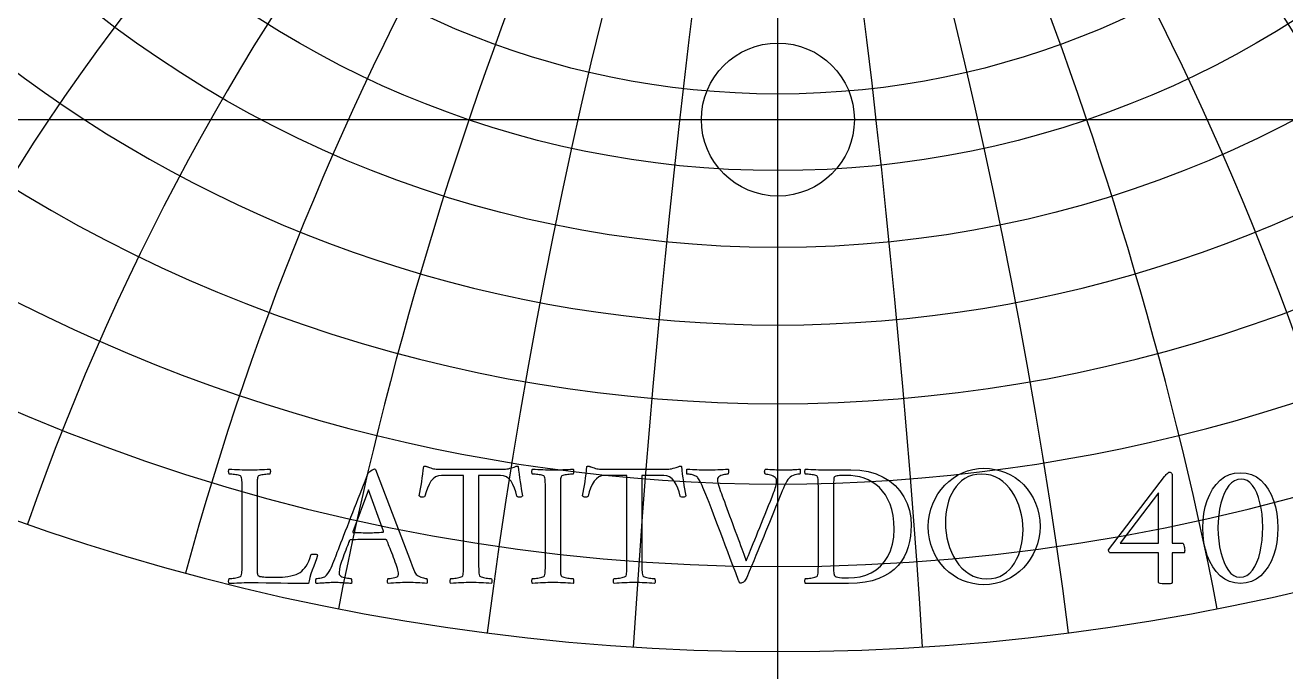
# Model space of a CAD drawing. Header units: millimetres. Extents: x -55 to 55, y -55 to 56.
# Drawn here: x -18.2 to 12.28, y -13.35 to 2.28 of the extents above; entities that cross this region are included whole.
import ezdxf

# ---------------------------------------------------------------- set-up
doc = ezdxf.new("R2010")
doc.units = ezdxf.units.MM
for name, color, linetype in [('CUT_INNER', 6, 'Continuous'), ('ENGRAVE', 7, 'Continuous'), ('ENGRAVE_FINE', 8, 'Continuous'), ('TEXT', 5, 'Continuous')]:
    doc.layers.add(name, color=color, linetype=linetype)

msp = doc.modelspace()

# ---------------------------------------------------------------- linework, layer by layer
at = {"layer": 'CUT_INNER'}
msp.add_circle((0, 0), 1.85, dxfattribs=at)
at = {"layer": 'ENGRAVE'}
for points in [[(0, -54), (0, 54)], [(-54, 0), (54, 0)]]:
    msp.add_lwpolyline(points, dxfattribs=at)
for centre, radius in [((0, 0), 54), ((0, 23.6947), 26.7872), ((0, 22.0044), 23.2388), ((0, 20.64), 20.023), ((0, 0), 35.3478), ((0, 0), 23.1383)]:
    msp.add_circle(centre, radius, dxfattribs=at)
for centre, radius, start, end in [((0, 25.8003), 30.7681, 124.80163, 55.19837), ((0, 28.4491), 35.32, 154.69046, 25.30954), ((0, 31.8303), 40.6435, 174.4344, 5.5656), ((0, 36.2337), 47.0406, 190.30301, 349.69699), ((0, 42.1259), 54.9915, 203.97548, 336.02452), ((0, -29.6603), 46.1433, 40, 140), ((0, -29.6603), 46.1433, 40, 140)]:
    msp.add_arc(centre, radius, start, end, dxfattribs=at)
at = {"layer": 'ENGRAVE_FINE'}
for centre, radius, start, end in [((-261.6917, -29.6603), 265.7287, 3.647737, 18.170939), ((-261.6917, -29.6603), 265.7287, 3.647737, 18.170939), ((261.6917, -29.6603), 265.7287, 161.829061, 176.352263), ((261.6917, -29.6603), 265.7287, 161.829061, 176.352263), ((-126.7777, -29.6603), 134.914, 7.344159, 36.585691), ((-126.7777, -29.6603), 134.914, 7.344159, 36.585691), ((126.7777, -29.6603), 134.914, 143.414309, 172.655841), ((126.7777, -29.6603), 134.914, 143.414309, 172.655841), ((-79.9226, -29.6603), 92.2866, 11.140372, 55.492982), ((-79.9226, -29.6603), 92.2866, 11.140372, 55.492982), ((79.9226, -29.6603), 92.2866, 124.507018, 168.859628), ((79.9226, -29.6603), 92.2866, 124.507018, 168.859628), ((-54.9915, -29.6603), 71.7863, 15.092561, 75.137638), ((-54.9915, -29.6603), 71.7863, 15.092561, 75.137638), ((54.9915, -29.6603), 71.7863, 104.862362, 164.907439), ((54.9915, -29.6603), 71.7863, 104.862362, 164.907439), ((-38.7188, -29.6603), 60.2358, 19.26514, 95.711992), ((-38.7188, -29.6603), 60.2358, 19.26514, 95.711992), ((38.7188, -29.6603), 60.2358, 84.288008, 160.73486), ((38.7188, -29.6603), 60.2358, 84.288008, 160.73486), ((-26.6409, -29.6603), 53.2817, 23.73474, 115.54411), ((-26.6409, -29.6603), 53.2817, 23.73474, 115.54411), ((26.6409, -29.6603), 53.2817, 64.45589, 156.26526), ((26.6409, -29.6603), 53.2817, 64.45589, 156.26526), ((-16.7948, -29.6603), 49.1047, 28.59547, 125.06887), ((-16.7948, -29.6603), 49.1047, 28.59547, 125.06887), ((16.7948, -29.6603), 49.1047, 54.93113, 151.40453), ((16.7948, -29.6603), 49.1047, 54.93113, 151.40453), ((-8.1363, -29.6603), 46.8551, 33.96611, 133.10118), ((-8.1363, -29.6603), 46.8551, 33.96611, 133.10118), ((8.1363, -29.6603), 46.8551, 46.89882, 146.03389), ((8.1363, -29.6603), 46.8551, 46.89882, 146.03389), ((0, 81.1276), 100.7212, 237.678517, 302.321483)]:
    msp.add_arc(centre, radius, start, end, dxfattribs=at)
at = {"layer": 'TEXT'}
for points in [[(-12.5911, -10.7231), (-12.5911, -10.7279), (-12.5911, -10.7337), (-12.5911, -10.7406), (-12.5911, -10.7486), (-12.5911, -10.7693), (-12.5911, -10.7928), (-12.5911, -10.8193), (-12.5911, -10.8487), (-12.5908, -10.8789), (-12.59, -10.9078), (-12.5887, -10.9353), (-12.5868, -10.9615), (-12.5842, -10.9844), (-12.5805, -11.002), (-12.5757, -11.0142), (-12.5698, -11.0211), (-12.5473, -11.0346), (-12.5224, -11.0451), (-12.4952, -11.0527), (-12.4655, -11.0573), (-12.4302, -11.0601), (-12.3862, -11.0621), (-12.3334, -11.0633), (-12.2717, -11.0637), (-12.0375, -11.0637), (-11.9765, -11.062), (-11.9125, -11.0568), (-11.8455, -11.0482), (-11.7757, -11.036), (-11.7079, -11.0202), (-11.6474, -11.0004), (-11.594, -10.9766), (-11.5479, -10.9488), (-11.5102, -10.9184), (-11.4739, -10.8828), (-11.4389, -10.8418), (-11.4052, -10.7955), (-11.3732, -10.7422), (-11.343, -10.6805), (-11.3146, -10.6102), (-11.2881, -10.5315), (-11.2812, -10.5203), (-11.269, -10.5123), (-11.2514, -10.5075), (-11.2285, -10.5059), (-11.1934, -10.5075), (-11.1646, -10.5123), (-11.1423, -10.5203), (-11.1263, -10.5315), (-11.1568, -10.618), (-11.1886, -10.7071), (-11.2217, -10.7989), (-11.2562, -10.8934), (-11.2883, -10.9857), (-11.3142, -11.0712), (-11.334, -11.1497), (-11.3477, -11.2213), (-11.5157, -11.2207), (-11.6831, -11.2191), (-11.8499, -11.2165), (-12.0163, -11.2128), (-12.1876, -11.209), (-12.3697, -11.2064), (-12.5624, -11.2048), (-12.7657, -11.2042), (-12.8362, -11.2046), (-12.903, -11.2058), (-12.9661, -11.2078), (-13.0254, -11.2106), (-13.0834, -11.2134), (-13.1425, -11.2154), (-13.2027, -11.2166), (-13.2639, -11.217), (-13.2712, -11.2069), (-13.2761, -11.1936), (-13.2786, -11.1771), (-13.2788, -11.1574), (-13.277, -11.1377), (-13.274, -11.1212), (-13.2696, -11.1079), (-13.2639, -11.0978), (-13.2484, -11.0974), (-13.2277, -11.0962), (-13.2016, -11.0942), (-13.1702, -11.0914), (-13.1365, -11.0875), (-13.1037, -11.0824), (-13.0716, -11.0758), (-13.0403, -11.068), (-13.013, -11.0592), (-12.993, -11.0499), (-12.98, -11.04), (-12.9743, -11.0297), (-12.9667, -11.0022), (-12.961, -10.9711), (-12.9572, -10.9362), (-12.9552, -10.8977), (-12.9542, -10.8564), (-12.9536, -10.8136), (-12.9532, -10.7691), (-12.953, -10.7231), (-12.953, -8.9475), (-12.9532, -8.9013), (-12.9536, -8.8565), (-12.9542, -8.8129), (-12.9552, -8.7708), (-12.9572, -8.7312), (-12.961, -8.6957), (-12.9667, -8.6642), (-12.9743, -8.6366), (-12.98, -8.6247), (-12.993, -8.6143), (-13.013, -8.6055), (-13.0403, -8.5983), (-13.0716, -8.5923), (-13.1037, -8.5871), (-13.1365, -8.5827), (-13.1702, -8.5791), (-13.2016, -8.5764), (-13.2277, -8.5744), (-13.2484, -8.5732), (-13.2639, -8.5728), (-13.2696, -8.5626), (-13.274, -8.5493), (-13.277, -8.5328), (-13.2788, -8.5131), (-13.2786, -8.4935), (-13.2761, -8.477), (-13.2712, -8.4636), (-13.2639, -8.4535), (-13.2003, -8.4558), (-13.1372, -8.4583), (-13.0747, -8.4611), (-13.0126, -8.4642), (-12.9512, -8.467), (-12.8902, -8.469), (-12.8298, -8.4702), (-12.7699, -8.4706), (-12.7086, -8.4702), (-12.648, -8.469), (-12.5883, -8.467), (-12.5294, -8.4642), (-12.4701, -8.4611), (-12.4096, -8.4583), (-12.3477, -8.4558), (-12.2845, -8.4535), (-12.2772, -8.4636), (-12.2723, -8.477), (-12.2697, -8.4935), (-12.2696, -8.5131), (-12.2713, -8.5328), (-12.2744, -8.5493), (-12.2788, -8.5626), (-12.2845, -8.5728), (-12.3, -8.5732), (-12.3207, -8.5744), (-12.3468, -8.5764), (-12.3782, -8.5791), (-12.4117, -8.5827), (-12.4442, -8.5871), (-12.4756, -8.5923), (-12.5059, -8.5983), (-12.5325, -8.6055), (-12.5528, -8.6143), (-12.5666, -8.6247), (-12.5741, -8.6366), (-12.5798, -8.6595), (-12.5842, -8.6856), (-12.5872, -8.7149), (-12.589, -8.7473), (-12.5899, -8.7822), (-12.5906, -8.8187), (-12.591, -8.8567), (-12.5911, -8.8964), (-12.5911, -8.9028), (-12.5911, -8.9091), (-12.5911, -8.9155), (-12.5911, -8.9219), (-12.5911, -8.9283), (-12.5911, -8.9347), (-12.5911, -8.9411), (-12.5911, -8.9475)], [(-10.7133, -10.6251), (-10.7108, -10.6186), (-10.7032, -10.5991), (-10.6905, -10.5665), (-10.6728, -10.5208), (-10.6509, -10.464), (-10.6255, -10.3979), (-10.5966, -10.3224), (-10.5643, -10.2377), (-10.529, -10.1457), (-10.4913, -10.0487), (-10.4513, -9.9466), (-10.4088, -9.8395), (-10.3651, -9.7291), (-10.321, -9.617), (-10.2767, -9.5034), (-10.2321, -9.3882), (-10.1878, -9.2733), (-10.1443, -9.1609), (-10.1016, -9.0509), (-10.0597, -8.9432), (-10.0194, -8.84), (-9.9814, -8.7431), (-9.9459, -8.6526), (-9.9128, -8.5685), (-9.9017, -8.5509), (-9.8856, -8.5323), (-9.8645, -8.5126), (-9.8383, -8.4919), (-9.8112, -8.4732), (-9.7877, -8.4599), (-9.7676, -8.4519), (-9.751, -8.4493), (-9.7471, -8.4494), (-9.744, -8.4498), (-9.7418, -8.4505), (-9.7403, -8.4514), (-9.7389, -8.4526), (-9.7366, -8.4541), (-9.7335, -8.4558), (-9.7297, -8.4578), (-8.8823, -10.6805), (-8.8405, -10.7901), (-8.8089, -10.8721), (-8.7873, -10.9264), (-8.7759, -10.953), (-8.7627, -10.9756), (-8.7445, -10.9967), (-8.7212, -11.0161), (-8.6928, -11.0339), (-8.662, -11.0498), (-8.6311, -11.0632), (-8.6002, -11.0742), (-8.5694, -11.0829), (-8.5413, -11.0894), (-8.5188, -11.0941), (-8.5019, -11.0969), (-8.4906, -11.0978), (-8.4834, -11.1099), (-8.4789, -11.1249), (-8.477, -11.1429), (-8.4778, -11.1638), (-8.4799, -11.1839), (-8.4821, -11.1995), (-8.4842, -11.2105), (-8.4863, -11.217), (-8.5465, -11.2129), (-8.6034, -11.209), (-8.6572, -11.2054), (-8.7077, -11.2021), (-8.7591, -11.1993), (-8.8153, -11.1973), (-8.8762, -11.1961), (-8.9419, -11.1957), (-9.0113, -11.1961), (-9.0745, -11.1973), (-9.1316, -11.1993), (-9.1825, -11.2021), (-9.2335, -11.2054), (-9.2906, -11.209), (-9.3538, -11.2129), (-9.4231, -11.217), (-9.4304, -11.2069), (-9.4353, -11.1936), (-9.4379, -11.1771), (-9.438, -11.1574), (-9.436, -11.1377), (-9.4321, -11.1212), (-9.4264, -11.1079), (-9.4188, -11.0978), (-9.397, -11.0969), (-9.3699, -11.0941), (-9.3374, -11.0894), (-9.2996, -11.0829), (-9.2624, -11.0748), (-9.2315, -11.0653), (-9.207, -11.0545), (-9.1889, -11.0424), (-9.1815, -11.0323), (-9.1761, -11.019), (-9.1729, -11.0025), (-9.1719, -10.9828), (-9.1736, -10.9603), (-9.1788, -10.9312), (-9.1874, -10.8954), (-9.1995, -10.853), (-9.2143, -10.8057), (-9.231, -10.7555), (-9.2494, -10.7025), (-9.2698, -10.6464), (-9.2911, -10.5894), (-9.3124, -10.5331), (-9.3337, -10.4776), (-9.355, -10.4229), (-9.3753, -10.371), (-9.3938, -10.3239), (-9.4105, -10.2816), (-9.4252, -10.244), (-9.4373, -10.2133), (-9.446, -10.1914), (-9.4512, -10.1782), (-9.4529, -10.1738), (-9.4534, -10.1733), (-9.455, -10.1717), (-9.4577, -10.169), (-9.4614, -10.1653), (-9.4657, -10.1615), (-9.4699, -10.1589), (-9.4742, -10.1573), (-9.4785, -10.1568), (-9.5122, -10.1549), (-9.5498, -10.1536), (-9.591, -10.1528), (-9.636, -10.1525), (-9.682, -10.1525), (-9.7265, -10.1525), (-9.7693, -10.1525), (-9.8106, -10.1525), (-9.8212, -10.1525), (-9.8319, -10.1525), (-9.8425, -10.1525), (-9.8532, -10.1525), (-9.8635, -10.1525), (-9.8734, -10.1525), (-9.8827, -10.1525), (-9.8915, -10.1525), (-9.953, -10.1526), (-10.0096, -10.153), (-10.0615, -10.1537), (-10.1086, -10.1546), (-10.1565, -10.1561), (-10.2108, -10.1584), (-10.2715, -10.1614), (-10.3386, -10.1653), (-10.341, -10.1657), (-10.3439, -10.1669), (-10.3474, -10.1689), (-10.3514, -10.1717), (-10.3551, -10.1745), (-10.3577, -10.1765), (-10.3593, -10.1776), (-10.3599, -10.178), (-10.3619, -10.1834), (-10.3679, -10.1993), (-10.3778, -10.226), (-10.3918, -10.2632), (-10.4086, -10.3078), (-10.4269, -10.3564), (-10.4469, -10.4089), (-10.4685, -10.4655), (-10.4901, -10.5231), (-10.5105, -10.5788), (-10.5295, -10.6327), (-10.5472, -10.6848), (-10.5647, -10.7359), (-10.5786, -10.7827), (-10.5891, -10.8253), (-10.5962, -10.8636), (-10.6009, -10.8979), (-10.6042, -10.9285), (-10.6062, -10.9554), (-10.6068, -10.9786), (-10.6027, -11.0008), (-10.5903, -11.0206), (-10.5697, -11.038), (-10.5408, -11.0531), (-10.5076, -11.0657), (-10.4738, -11.076), (-10.4394, -11.0838), (-10.4046, -11.0893), (-10.3728, -11.093), (-10.3476, -11.0957), (-10.3291, -11.0973), (-10.3173, -11.0978), (-10.3133, -11.1043), (-10.3098, -11.1154), (-10.3069, -11.1309), (-10.3045, -11.151), (-10.3032, -11.1719), (-10.3035, -11.1899), (-10.3053, -11.2049), (-10.3088, -11.217), (-10.3478, -11.2149), (-10.3838, -11.2128), (-10.417, -11.2106), (-10.4472, -11.2085), (-10.4759, -11.2064), (-10.5046, -11.2042), (-10.5334, -11.2021), (-10.5621, -11.2), (-10.5931, -11.1981), (-10.6287, -11.1968), (-10.6687, -11.196), (-10.7133, -11.1957), (-10.7583, -11.196), (-10.7995, -11.1968), (-10.837, -11.1981), (-10.8708, -11.2), (-10.9028, -11.2021), (-10.9347, -11.2042), (-10.9666, -11.2064), (-10.9986, -11.2085), (-11.0326, -11.2106), (-11.071, -11.2128), (-11.1135, -11.2149), (-11.1604, -11.217), (-11.1641, -11.2105), (-11.1668, -11.1995), (-11.1684, -11.1839), (-11.1689, -11.1638), (-11.1684, -11.1429), (-11.1668, -11.1249), (-11.1641, -11.1099), (-11.1604, -11.0978), (-11.1379, -11.0966), (-11.1088, -11.093), (-11.073, -11.087), (-11.0305, -11.0786), (-10.9886, -11.0676), (-10.9544, -11.0536), (-10.9279, -11.0367), (-10.9092, -11.0169), (-10.8784, -10.9752), (-10.8501, -10.9312), (-10.8241, -10.8848), (-10.8006, -10.8359), (-10.7784, -10.7852), (-10.7564, -10.7332), (-10.7347, -10.6798), (-10.7133, -10.6251)], [(-6.6085, -8.4535), (-6.5811, -8.4522), (-6.55, -8.4482), (-6.5151, -8.4416), (-6.4765, -8.4322), (-6.4387, -8.4219), (-6.4063, -8.412), (-6.3791, -8.4027), (-6.3573, -8.3939), (-6.3416, -8.3865), (-6.3285, -8.3811), (-6.3182, -8.378), (-6.3105, -8.3769), (-6.3038, -8.3774), (-6.2966, -8.379), (-6.2889, -8.3817), (-6.2806, -8.3854), (-6.2696, -8.4804), (-6.2578, -8.5738), (-6.2451, -8.6656), (-6.2317, -8.7559), (-6.2174, -8.8445), (-6.2024, -8.9315), (-6.1866, -9.0169), (-6.1699, -9.1008), (-6.175, -9.1053), (-6.1816, -9.1103), (-6.1899, -9.1159), (-6.1997, -9.122), (-6.2109, -9.1274), (-6.2232, -9.1306), (-6.2365, -9.1316), (-6.2508, -9.1306), (-6.2721, -9.1292), (-6.2892, -9.1252), (-6.3019, -9.1186), (-6.3105, -9.1093), (-6.3352, -9.0052), (-6.3669, -8.9102), (-6.4055, -8.8242), (-6.451, -8.7473), (-6.5037, -8.684), (-6.5638, -8.6388), (-6.6314, -8.6116), (-6.7065, -8.6026), (-7.2345, -8.6026), (-7.2345, -10.7231), (-7.2343, -10.7691), (-7.2339, -10.8136), (-7.2333, -10.8564), (-7.2323, -10.8977), (-7.2303, -10.9362), (-7.2265, -10.9711), (-7.2207, -11.0022), (-7.2132, -11.0297), (-7.2057, -11.04), (-7.1919, -11.0499), (-7.1716, -11.0592), (-7.145, -11.068), (-7.1148, -11.0758), (-7.0838, -11.0824), (-7.052, -11.0875), (-7.0194, -11.0914), (-6.9889, -11.0942), (-6.9635, -11.0962), (-6.9432, -11.0974), (-6.9279, -11.0978), (-6.9221, -11.1079), (-6.9178, -11.1212), (-6.9147, -11.1377), (-6.913, -11.1574), (-6.9131, -11.1771), (-6.9156, -11.1936), (-6.9206, -11.2069), (-6.9279, -11.217), (-6.9911, -11.2129), (-7.053, -11.209), (-7.1135, -11.2054), (-7.1727, -11.2021), (-7.2317, -11.1993), (-7.2914, -11.1973), (-7.3519, -11.1961), (-7.4133, -11.1957), (-7.4732, -11.1961), (-7.5336, -11.1973), (-7.5945, -11.1993), (-7.656, -11.2021), (-7.718, -11.2054), (-7.7805, -11.209), (-7.8436, -11.2129), (-7.9072, -11.217), (-7.9145, -11.2069), (-7.9195, -11.1936), (-7.922, -11.1771), (-7.9221, -11.1574), (-7.9204, -11.1377), (-7.9173, -11.1212), (-7.9129, -11.1079), (-7.9072, -11.0978), (-7.8918, -11.0974), (-7.871, -11.0962), (-7.845, -11.0942), (-7.8135, -11.0914), (-7.7799, -11.0875), (-7.747, -11.0824), (-7.7149, -11.0758), (-7.6837, -11.068), (-7.6564, -11.0592), (-7.6363, -11.0499), (-7.6234, -11.04), (-7.6177, -11.0297), (-7.6101, -11.0022), (-7.6044, -10.9711), (-7.6005, -10.9362), (-7.5985, -10.8977), (-7.5976, -10.8564), (-7.5969, -10.8136), (-7.5965, -10.7691), (-7.5964, -10.7231), (-7.5964, -8.6026), (-8.1329, -8.6026), (-8.208, -8.6116), (-8.2755, -8.6388), (-8.3357, -8.684), (-8.3884, -8.7473), (-8.4342, -8.8242), (-8.4735, -8.9102), (-8.5065, -9.0052), (-8.5332, -9.1093), (-8.5417, -9.1186), (-8.5545, -9.1252), (-8.5715, -9.1292), (-8.5928, -9.1306), (-8.607, -9.1316), (-8.6199, -9.1306), (-8.6315, -9.1274), (-8.6417, -9.122), (-8.6507, -9.1159), (-8.6582, -9.1103), (-8.6645, -9.1053), (-8.6694, -9.1008), (-8.6529, -9.0169), (-8.6375, -8.9315), (-8.6231, -8.8445), (-8.6098, -8.7559), (-8.5973, -8.6656), (-8.5853, -8.5738), (-8.5739, -8.4804), (-8.563, -8.3854), (-8.5518, -8.3821), (-8.5395, -8.3806), (-8.5262, -8.381), (-8.5119, -8.3833), (-8.4978, -8.3866), (-8.4853, -8.3902), (-8.4743, -8.3941), (-8.465, -8.3982), (-8.4439, -8.4068), (-8.4187, -8.4157), (-8.3896, -8.4249), (-8.3565, -8.4344), (-8.3225, -8.4428), (-8.291, -8.4487), (-8.2618, -8.4523), (-8.2351, -8.4535)], [(-5.4375, -8.4706), (-5.3762, -8.4702), (-5.3157, -8.469), (-5.2559, -8.467), (-5.197, -8.4642), (-5.1378, -8.4611), (-5.0772, -8.4583), (-5.0153, -8.4558), (-4.9521, -8.4535), (-4.9448, -8.4636), (-4.9399, -8.477), (-4.9374, -8.4935), (-4.9372, -8.5131), (-4.939, -8.5328), (-4.942, -8.5493), (-4.9464, -8.5626), (-4.9521, -8.5728), (-4.9676, -8.5732), (-4.9883, -8.5744), (-5.0144, -8.5764), (-5.0458, -8.5791), (-5.0793, -8.5827), (-5.1118, -8.5871), (-5.1432, -8.5923), (-5.1735, -8.5983), (-5.2002, -8.6055), (-5.2204, -8.6143), (-5.2342, -8.6247), (-5.2417, -8.6366), (-5.2474, -8.6595), (-5.2518, -8.6856), (-5.2549, -8.7149), (-5.2566, -8.7473), (-5.2575, -8.7822), (-5.2582, -8.8187), (-5.2586, -8.8567), (-5.2587, -8.8964), (-5.2587, -8.9028), (-5.2587, -8.9091), (-5.2587, -8.9155), (-5.2587, -8.9219), (-5.2587, -8.9283), (-5.2587, -8.9347), (-5.2587, -8.9411), (-5.2587, -8.9475), (-5.2587, -10.7231), (-5.2587, -10.7295), (-5.2587, -10.7359), (-5.2587, -10.7422), (-5.2587, -10.7486), (-5.2587, -10.755), (-5.2587, -10.7614), (-5.2587, -10.7678), (-5.2587, -10.7742), (-5.2586, -10.8137), (-5.2582, -10.8514), (-5.2575, -10.8871), (-5.2566, -10.9211), (-5.2549, -10.9526), (-5.2518, -10.9812), (-5.2474, -11.0069), (-5.2417, -11.0297), (-5.2342, -11.04), (-5.2204, -11.0499), (-5.2002, -11.0592), (-5.1735, -11.068), (-5.1432, -11.0758), (-5.1118, -11.0824), (-5.0793, -11.0875), (-5.0458, -11.0914), (-5.0144, -11.0942), (-4.9883, -11.0962), (-4.9676, -11.0974), (-4.9521, -11.0978), (-4.9464, -11.1079), (-4.942, -11.1212), (-4.939, -11.1377), (-4.9372, -11.1574), (-4.9374, -11.1771), (-4.9399, -11.1936), (-4.9448, -11.2069), (-4.9521, -11.217), (-5.0153, -11.2129), (-5.0772, -11.209), (-5.1378, -11.2054), (-5.197, -11.2021), (-5.2559, -11.1993), (-5.3157, -11.1973), (-5.3762, -11.1961), (-5.4375, -11.1957), (-5.4974, -11.1961), (-5.5578, -11.1973), (-5.6188, -11.1993), (-5.6803, -11.2021), (-5.7423, -11.2054), (-5.8048, -11.209), (-5.8679, -11.2129), (-5.9315, -11.217), (-5.9388, -11.2069), (-5.9437, -11.1936), (-5.9463, -11.1771), (-5.9464, -11.1574), (-5.9447, -11.1377), (-5.9416, -11.1212), (-5.9372, -11.1079), (-5.9315, -11.0978), (-5.916, -11.0974), (-5.8953, -11.0962), (-5.8692, -11.0942), (-5.8378, -11.0914), (-5.8041, -11.0875), (-5.7713, -11.0824), (-5.7392, -11.0758), (-5.7079, -11.068), (-5.6807, -11.0592), (-5.6606, -11.0499), (-5.6477, -11.04), (-5.6419, -11.0297), (-5.6344, -11.0022), (-5.6286, -10.9711), (-5.6248, -10.9362), (-5.6228, -10.8977), (-5.6218, -10.8564), (-5.6212, -10.8136), (-5.6208, -10.7691), (-5.6206, -10.7231), (-5.6206, -8.9475), (-5.6208, -8.9013), (-5.6212, -8.8565), (-5.6218, -8.8129), (-5.6228, -8.7708), (-5.6248, -8.7312), (-5.6286, -8.6957), (-5.6344, -8.6642), (-5.6419, -8.6366), (-5.6477, -8.6247), (-5.6606, -8.6143), (-5.6807, -8.6055), (-5.7079, -8.5983), (-5.7392, -8.5923), (-5.7713, -8.5871), (-5.8041, -8.5827), (-5.8378, -8.5791), (-5.8692, -8.5764), (-5.8953, -8.5744), (-5.916, -8.5732), (-5.9315, -8.5728), (-5.9372, -8.5626), (-5.9416, -8.5493), (-5.9447, -8.5328), (-5.9464, -8.5131), (-5.9463, -8.4935), (-5.9437, -8.477), (-5.9388, -8.4636), (-5.9315, -8.4535), (-5.8679, -8.4558), (-5.8048, -8.4583), (-5.7423, -8.4611), (-5.6803, -8.4642), (-5.6188, -8.467), (-5.5578, -8.469), (-5.4974, -8.4702), (-5.4375, -8.4706)], [(-2.6613, -8.4535), (-2.6339, -8.4522), (-2.6027, -8.4482), (-2.5679, -8.4416), (-2.5293, -8.4322), (-2.4915, -8.4219), (-2.459, -8.412), (-2.4319, -8.4027), (-2.4101, -8.3939), (-2.3944, -8.3865), (-2.3813, -8.3811), (-2.3709, -8.378), (-2.3632, -8.3769), (-2.3566, -8.3774), (-2.3494, -8.379), (-2.3417, -8.3817), (-2.3334, -8.3854), (-2.3224, -8.4804), (-2.3105, -8.5738), (-2.2979, -8.6656), (-2.2845, -8.7559), (-2.2702, -8.8445), (-2.2552, -8.9315), (-2.2393, -9.0169), (-2.2227, -9.1008), (-2.2278, -9.1053), (-2.2344, -9.1103), (-2.2427, -9.1159), (-2.2525, -9.122), (-2.2637, -9.1274), (-2.2759, -9.1306), (-2.2892, -9.1316), (-2.3036, -9.1306), (-2.3249, -9.1292), (-2.3419, -9.1252), (-2.3547, -9.1186), (-2.3632, -9.1093), (-2.388, -9.0052), (-2.4196, -8.9102), (-2.4582, -8.8242), (-2.5037, -8.7473), (-2.5564, -8.684), (-2.6166, -8.6388), (-2.6842, -8.6116), (-2.7592, -8.6026), (-3.2872, -8.6026), (-3.2872, -10.7231), (-3.2871, -10.7691), (-3.2867, -10.8136), (-3.286, -10.8564), (-3.2851, -10.8977), (-3.2831, -10.9362), (-3.2792, -10.9711), (-3.2735, -11.0022), (-3.2659, -11.0297), (-3.2585, -11.04), (-3.2446, -11.0499), (-3.2244, -11.0592), (-3.1978, -11.068), (-3.1676, -11.0758), (-3.1366, -11.0824), (-3.1048, -11.0875), (-3.0722, -11.0914), (-3.0417, -11.0942), (-3.0163, -11.0962), (-2.9959, -11.0974), (-2.9806, -11.0978), (-2.9749, -11.1079), (-2.9705, -11.1212), (-2.9675, -11.1377), (-2.9657, -11.1574), (-2.9659, -11.1771), (-2.9684, -11.1936), (-2.9733, -11.2069), (-2.9806, -11.217), (-3.0439, -11.2129), (-3.1057, -11.209), (-3.1663, -11.2054), (-3.2255, -11.2021), (-3.2844, -11.1993), (-3.3442, -11.1973), (-3.4047, -11.1961), (-3.4661, -11.1957), (-3.5259, -11.1961), (-3.5864, -11.1973), (-3.6473, -11.1993), (-3.7088, -11.2021), (-3.7708, -11.2054), (-3.8333, -11.209), (-3.8964, -11.2129), (-3.96, -11.217), (-3.9673, -11.2069), (-3.9722, -11.1936), (-3.9748, -11.1771), (-3.9749, -11.1574), (-3.9732, -11.1377), (-3.9701, -11.1212), (-3.9657, -11.1079), (-3.96, -11.0978), (-3.9446, -11.0974), (-3.9238, -11.0962), (-3.8977, -11.0942), (-3.8663, -11.0914), (-3.8327, -11.0875), (-3.7998, -11.0824), (-3.7677, -11.0758), (-3.7365, -11.068), (-3.7092, -11.0592), (-3.6891, -11.0499), (-3.6762, -11.04), (-3.6705, -11.0297), (-3.6629, -11.0022), (-3.6571, -10.9711), (-3.6533, -10.9362), (-3.6513, -10.8977), (-3.6504, -10.8564), (-3.6497, -10.8136), (-3.6493, -10.7691), (-3.6492, -10.7231), (-3.6492, -8.6026), (-4.1857, -8.6026), (-4.2607, -8.6116), (-4.3283, -8.6388), (-4.3885, -8.684), (-4.4412, -8.7473), (-4.4869, -8.8242), (-4.5263, -8.9102), (-4.5593, -9.0052), (-4.5859, -9.1093), (-4.5945, -9.1186), (-4.6072, -9.1252), (-4.6243, -9.1292), (-4.6455, -9.1306), (-4.6598, -9.1316), (-4.6727, -9.1306), (-4.6843, -9.1274), (-4.6945, -9.122), (-4.7034, -9.1159), (-4.711, -9.1103), (-4.7173, -9.1053), (-4.7222, -9.1008), (-4.7057, -9.0169), (-4.6903, -8.9315), (-4.6759, -8.8445), (-4.6626, -8.7559), (-4.6501, -8.6656), (-4.6381, -8.5738), (-4.6267, -8.4804), (-4.6157, -8.3854), (-4.6046, -8.3821), (-4.5923, -8.3806), (-4.579, -8.381), (-4.5646, -8.3833), (-4.5505, -8.3866), (-4.538, -8.3902), (-4.5271, -8.3941), (-4.5178, -8.3982), (-4.4966, -8.4068), (-4.4715, -8.4157), (-4.4424, -8.4249), (-4.4092, -8.4344), (-4.3753, -8.4428), (-4.3438, -8.4487), (-4.3146, -8.4523), (-4.2879, -8.4535)], [(-1.716, -8.4706), (-1.6484, -8.4702), (-1.5819, -8.469), (-1.5164, -8.467), (-1.452, -8.4642), (-1.3884, -8.4611), (-1.3253, -8.4583), (-1.2628, -8.4558), (-1.2008, -8.4535), (-1.1972, -8.464), (-1.1949, -8.4785), (-1.194, -8.497), (-1.1944, -8.5195), (-1.1961, -8.5412), (-1.1992, -8.5573), (-1.2036, -8.5678), (-1.2093, -8.5728), (-1.2206, -8.5734), (-1.2375, -8.5754), (-1.26, -8.5787), (-1.2881, -8.5834), (-1.3185, -8.5898), (-1.3482, -8.5983), (-1.3771, -8.609), (-1.4052, -8.6217), (-1.4294, -8.6376), (-1.4467, -8.6574), (-1.4571, -8.6812), (-1.4605, -8.709), (-1.4557, -8.7521), (-1.4414, -8.8133), (-1.4174, -8.8926), (-1.3839, -8.99), (-1.3654, -9.0407), (-1.344, -9.0992), (-1.3196, -9.1653), (-1.2923, -9.2391), (-1.2629, -9.3189), (-1.2322, -9.4025), (-1.2001, -9.4902), (-1.1667, -9.5819), (-1.1325, -9.6756), (-1.098, -9.7693), (-1.0633, -9.863), (-1.0283, -9.9566), (-0.994, -10.0484), (-0.9613, -10.1365), (-0.9301, -10.2209), (-0.9006, -10.3015), (-0.8732, -10.3767), (-0.8484, -10.4447), (-0.8263, -10.5055), (-0.8069, -10.5591), (-0.7908, -10.6035), (-0.7787, -10.6363), (-0.7706, -10.6577), (-0.7665, -10.6677), (-0.7598, -10.6532), (-0.7484, -10.6267), (-0.7321, -10.5883), (-0.7111, -10.5379), (-0.6862, -10.4776), (-0.6584, -10.4096), (-0.6277, -10.3339), (-0.594, -10.2504), (-0.5579, -10.1609), (-0.52, -10.0668), (-0.4802, -9.9682), (-0.4386, -9.8651), (-0.3959, -9.7593), (-0.3529, -9.6527), (-0.3096, -9.5453), (-0.2661, -9.4371), (-0.2231, -9.3302), (-0.1815, -9.2264), (-0.1412, -9.1258), (-0.1022, -9.0284), (-0.0878, -8.9916), (-0.0745, -8.9539), (-0.0623, -8.915), (-0.0511, -8.8751), (-0.0418, -8.8362), (-0.0351, -8.8006), (-0.0311, -8.7681), (-0.0298, -8.7388), (-0.0334, -8.7069), (-0.0442, -8.6792), (-0.0621, -8.6558), (-0.0873, -8.6366), (-0.1166, -8.6209), (-0.1469, -8.6079), (-0.1783, -8.5975), (-0.2108, -8.5898), (-0.2412, -8.5842), (-0.2667, -8.5802), (-0.287, -8.5778), (-0.3023, -8.577), (-0.3098, -8.5702), (-0.3151, -8.5584), (-0.3183, -8.5415), (-0.3194, -8.5195), (-0.3183, -8.497), (-0.3151, -8.4785), (-0.3098, -8.464), (-0.3023, -8.4535), (-0.2456, -8.4558), (-0.1905, -8.4583), (-0.1371, -8.4611), (-0.0852, -8.4642), (-0.0333, -8.467), (0.0202, -8.469), (0.0753, -8.4702), (0.132, -8.4706), (0.1784, -8.4704), (0.2198, -8.47), (0.2561, -8.4694), (0.2874, -8.4684), (0.316, -8.4672), (0.3444, -8.4658), (0.3724, -8.464), (0.4003, -8.462), (0.4295, -8.4599), (0.462, -8.4578), (0.4977, -8.4557), (0.5365, -8.4535), (0.54, -8.4642), (0.5418, -8.4791), (0.5421, -8.4982), (0.5408, -8.5217), (0.5384, -8.544), (0.5355, -8.56), (0.532, -8.5696), (0.528, -8.5728), (0.5111, -8.5741), (0.486, -8.5781), (0.4526, -8.5847), (0.4109, -8.594), (0.3674, -8.6074), (0.3284, -8.626), (0.2939, -8.6499), (0.264, -8.6792), (0.2434, -8.706), (0.2198, -8.7436), (0.1933, -8.7922), (0.1639, -8.8517), (0.134, -8.9159), (0.1059, -8.9789), (0.0797, -9.0405), (0.0554, -9.1008), (-0.0009, -9.2405), (-0.0548, -9.3743), (-0.1063, -9.5023), (-0.1554, -9.6245), (-0.2031, -9.7427), (-0.2502, -9.8587), (-0.2967, -9.9726), (-0.3428, -10.0844), (-0.3889, -10.1961), (-0.4359, -10.31), (-0.4837, -10.4261), (-0.5323, -10.5442), (-0.5828, -10.6667), (-0.6366, -10.7955), (-0.6935, -10.9307), (-0.7537, -11.0722), (-0.7711, -11.1095), (-0.7893, -11.1404), (-0.8084, -11.1649), (-0.8282, -11.183), (-0.8486, -11.196), (-0.8692, -11.2053), (-0.8901, -11.2109), (-0.9112, -11.2128), (-0.9173, -11.211), (-0.9229, -11.2058), (-0.928, -11.1972), (-0.9325, -11.1851), (-0.9368, -11.1722), (-0.941, -11.1611), (-0.9453, -11.1519), (-0.9495, -11.1446), (-1.0186, -10.9625), (-1.0853, -10.7864), (-1.1495, -10.6165), (-1.2114, -10.4527), (-1.2724, -10.2913), (-1.3338, -10.1285), (-1.3958, -9.9645), (-1.4584, -9.7991), (-1.5232, -9.6288), (-1.592, -9.4499), (-1.6648, -9.2626), (-1.7415, -9.0667), (-1.7648, -9.0065), (-1.7879, -8.9496), (-1.8106, -8.8958), (-1.8331, -8.8453), (-1.8561, -8.7974), (-1.8805, -8.7516), (-1.9061, -8.708), (-1.9332, -8.6664), (-1.9459, -8.6502), (-1.963, -8.6356), (-1.9843, -8.6225), (-2.0098, -8.6111), (-2.0374, -8.6012), (-2.0646, -8.593), (-2.0916, -8.5863), (-2.1184, -8.5813), (-2.1433, -8.5775), (-2.1647, -8.5749), (-2.1827, -8.5733), (-2.1972, -8.5728), (-2.199, -8.5692), (-2.2004, -8.5584), (-2.2012, -8.5404), (-2.2014, -8.5153), (-2.2012, -8.4899), (-2.2004, -8.4711), (-2.199, -8.459), (-2.1972, -8.4535), (-2.1278, -8.4558), (-2.0646, -8.4583), (-2.0075, -8.4611), (-1.9566, -8.4642), (-1.9056, -8.467), (-1.8485, -8.469), (-1.7853, -8.4702), (-1.716, -8.4706)], [(1.7628, -8.4663), (1.9827, -8.4774), (2.1865, -8.5105), (2.3744, -8.5657), (2.5463, -8.643), (2.7007, -8.7394), (2.8359, -8.8517), (2.9519, -8.9799), (3.0488, -9.1242), (3.1252, -9.2816), (3.1797, -9.4494), (3.2124, -9.6276), (3.2234, -9.8161), (3.2188, -9.9473), (3.2053, -10.0769), (3.1826, -10.2049), (3.151, -10.3313), (3.1085, -10.4538), (3.0536, -10.5698), (2.9861, -10.6794), (2.9061, -10.7827), (2.8123, -10.8776), (2.7033, -10.9621), (2.5792, -11.0362), (2.4399, -11.0999), (2.2839, -11.1511), (2.1099, -11.1877), (1.9177, -11.2097), (1.7075, -11.217), (0.6685, -11.217), (0.6612, -11.2069), (0.6563, -11.1936), (0.6537, -11.1771), (0.6536, -11.1574), (0.6553, -11.1377), (0.6584, -11.1212), (0.6628, -11.1079), (0.6685, -11.0978), (0.684, -11.0974), (0.7047, -11.0962), (0.7308, -11.0942), (0.7622, -11.0914), (0.7959, -11.0875), (0.8287, -11.0824), (0.8608, -11.0758), (0.8921, -11.068), (0.9193, -11.0592), (0.9394, -11.0499), (0.9523, -11.04), (0.9581, -11.0297), (0.9656, -11.0022), (0.9714, -10.9711), (0.9752, -10.9362), (0.9772, -10.8977), (0.9782, -10.8564), (0.9788, -10.8136), (0.9792, -10.7691), (0.9794, -10.7231), (0.9794, -8.9475), (0.9792, -8.9013), (0.9788, -8.8565), (0.9782, -8.8129), (0.9772, -8.7708), (0.9752, -8.7312), (0.9714, -8.6957), (0.9656, -8.6642), (0.9581, -8.6366), (0.9523, -8.6247), (0.9394, -8.6143), (0.9193, -8.6055), (0.8921, -8.5983), (0.8608, -8.5923), (0.8287, -8.5871), (0.7959, -8.5827), (0.7622, -8.5791), (0.7308, -8.5764), (0.7047, -8.5744), (0.684, -8.5732), (0.6685, -8.5728), (0.6628, -8.5626), (0.6584, -8.5493), (0.6553, -8.5328), (0.6536, -8.5131), (0.6537, -8.4935), (0.6563, -8.477), (0.6612, -8.4636), (0.6685, -8.4535), (0.7321, -8.4558), (0.7952, -8.4583), (0.8577, -8.4611), (0.9197, -8.4642), (0.9812, -8.467), (1.0422, -8.469), (1.1026, -8.4702), (1.1625, -8.4706), (1.2271, -8.4704), (1.2976, -8.47), (1.374, -8.4694), (1.4563, -8.4684), (1.5393, -8.4675), (1.6181, -8.4668), (1.6926, -8.4664), (1.7628, -8.4663)], [(4.9819, -8.4322), (5.1183, -8.4386), (5.2507, -8.4578), (5.3791, -8.4897), (5.5035, -8.5344), (5.6224, -8.591), (5.734, -8.6585), (5.8385, -8.7368), (5.9357, -8.8261), (6.0245, -8.9251), (6.1034, -9.0326), (6.1725, -9.1487), (6.2317, -9.2732), (6.2792, -9.4053), (6.3131, -9.5441), (6.3335, -9.6896), (6.3403, -9.8417), (6.3335, -9.986), (6.3131, -10.1254), (6.2792, -10.2596), (6.2317, -10.3888), (6.1725, -10.5118), (6.1034, -10.6273), (6.0245, -10.7353), (5.9357, -10.8359), (5.8385, -10.9275), (5.734, -11.0084), (5.6224, -11.0786), (5.5035, -11.1382), (5.3791, -11.1857), (5.2507, -11.2197), (5.1183, -11.24), (4.9819, -11.2468), (4.8474, -11.2404), (4.7163, -11.2213), (4.5887, -11.1893), (4.4646, -11.1446), (4.3459, -11.0881), (4.2346, -11.0206), (4.1309, -10.9422), (4.0345, -10.853), (3.9468, -10.754), (3.869, -10.6464), (3.801, -10.5304), (3.7428, -10.4059), (3.6963, -10.274), (3.663, -10.136), (3.643, -9.9919), (3.6364, -9.8417), (3.643, -9.6972), (3.663, -9.5574), (3.6963, -9.4225), (3.7428, -9.2924), (3.801, -9.1685), (3.869, -9.0523), (3.9468, -8.9439), (4.0345, -8.8431), (4.1309, -8.7516), (4.2346, -8.6707), (4.3459, -8.6004), (4.4646, -8.5408), (4.5887, -8.4933), (4.7163, -8.4594), (4.8474, -8.439), (4.9819, -8.4322)], [(9.4699, -8.5259), (9.4858, -8.5275), (9.4992, -8.5323), (9.5103, -8.5403), (9.5189, -8.5515), (9.5254, -8.5642), (9.5301, -8.577), (9.5329, -8.5898), (9.5338, -8.6026), (9.5338, -10.2419), (9.7808, -10.2419), (9.7912, -10.2451), (9.801, -10.2547), (9.8103, -10.2707), (9.8191, -10.293), (9.8265, -10.3196), (9.8319, -10.3484), (9.8351, -10.3792), (9.8361, -10.4122), (9.8353, -10.4341), (9.8329, -10.4527), (9.8289, -10.4681), (9.8234, -10.4804), (9.5338, -10.4804), (9.5338, -11.2085), (9.5321, -11.2092), (9.5269, -11.2112), (9.5182, -11.2145), (9.5061, -11.2191), (9.4863, -11.2238), (9.4545, -11.2271), (9.4107, -11.2291), (9.355, -11.2298), (9.2898, -11.2277), (9.2432, -11.2213), (9.2153, -11.2106), (9.2059, -11.1957), (9.2059, -10.4804), (8.035, -10.4804), (8.025, -10.4733), (8.0163, -10.4649), (8.009, -10.4552), (8.003, -10.4442), (7.9984, -10.4329), (7.995, -10.4224), (7.9931, -10.4126), (7.9924, -10.4037), (9.3465, -8.6324), (9.3582, -8.6187), (9.372, -8.6031), (9.388, -8.5857), (9.4061, -8.5664), (9.4244, -8.5487), (9.4412, -8.536), (9.4564, -8.5284), (9.4699, -8.5259)], [(1.3455, -8.956), (1.3455, -10.7273), (1.3455, -10.7445), (1.3455, -10.7662), (1.3455, -10.7924), (1.3455, -10.8231), (1.3459, -10.8559), (1.3471, -10.8881), (1.3491, -10.9197), (1.3519, -10.9509), (1.3553, -10.9787), (1.3589, -11.0004), (1.3627, -11.016), (1.3668, -11.0254), (1.3843, -11.0411), (1.411, -11.0541), (1.4471, -11.0645), (1.4925, -11.0722), (1.5434, -11.0778), (1.5962, -11.0818), (1.6509, -11.0842), (1.7075, -11.085), (1.8535, -11.077), (1.9933, -11.0531), (2.127, -11.0132), (2.2546, -10.9573), (2.3732, -10.885), (2.4798, -10.796), (2.5744, -10.6902), (2.657, -10.5677), (2.7241, -10.4278), (2.772, -10.2701), (2.8007, -10.0946), (2.8103, -9.9013), (2.8043, -9.7312), (2.7864, -9.5745), (2.7564, -9.431), (2.7145, -9.3009), (2.6624, -9.1831), (2.6017, -9.0768), (2.5325, -8.9819), (2.4548, -8.8985), (2.3701, -8.8261), (2.2802, -8.7644), (2.1849, -8.7133), (2.0843, -8.6728), (1.9799, -8.6421), (1.873, -8.6201), (1.7638, -8.607), (1.6521, -8.6026), (1.6367, -8.6027), (1.6159, -8.6031), (1.5899, -8.6038), (1.5585, -8.6047), (1.5249, -8.6062), (1.4925, -8.6084), (1.461, -8.6115), (1.4307, -8.6153), (1.4041, -8.6204), (1.3839, -8.627), (1.37, -8.6353), (1.3626, -8.6451), (1.3569, -8.6682), (1.3525, -8.6946), (1.3494, -8.7246), (1.3477, -8.758), (1.3467, -8.7935), (1.3461, -8.8298), (1.3457, -8.867), (1.3455, -8.9049), (1.3455, -8.9113), (1.3455, -8.9177), (1.3455, -8.924), (1.3455, -8.9304), (1.3455, -8.9368), (1.3455, -8.9432), (1.3455, -8.9496), (1.3455, -8.956)], [(4.9223, -8.5728), (4.8095, -8.5793), (4.7052, -8.5988), (4.6094, -8.6314), (4.5221, -8.6771), (4.4429, -8.7334), (4.3714, -8.7979), (4.3077, -8.8707), (4.2517, -8.9517), (4.203, -9.0393), (4.1612, -9.1316), (4.1263, -9.2288), (4.0984, -9.3307), (4.077, -9.435), (4.0617, -9.5393), (4.0525, -9.6437), (4.0494, -9.748), (4.0535, -9.8692), (4.0659, -9.9902), (4.0865, -10.1109), (4.1154, -10.2313), (4.1523, -10.3489), (4.1969, -10.4612), (4.2491, -10.5682), (4.3092, -10.6699), (4.3766, -10.7639), (4.4513, -10.8482), (4.5331, -10.9225), (4.6221, -10.9871), (4.7183, -11.0392), (4.8217, -11.0765), (4.9323, -11.0989), (5.0501, -11.1063), (5.1629, -11.0998), (5.2672, -11.0802), (5.363, -11.0476), (5.4503, -11.002), (5.5296, -10.9454), (5.6015, -10.8801), (5.6659, -10.806), (5.7228, -10.7231), (5.7725, -10.6335), (5.8149, -10.5395), (5.8502, -10.4409), (5.8783, -10.3377), (5.8997, -10.2325), (5.915, -10.1275), (5.9242, -10.0228), (5.9272, -9.9183), (5.9231, -9.7972), (5.9107, -9.6767), (5.8901, -9.5566), (5.8612, -9.4371), (5.8242, -9.3206), (5.7793, -9.2093), (5.7263, -9.1034), (5.6654, -9.0028), (5.597, -8.9098), (5.5216, -8.8266), (5.4394, -8.7533), (5.3503, -8.6899), (5.2541, -8.6386), (5.1507, -8.602), (5.0401, -8.5801), (4.9223, -8.5728)], [(11.1817, -8.5387), (11.3229, -8.5501), (11.4526, -8.5845), (11.5709, -8.6417), (11.6777, -8.7218), (11.7727, -8.8209), (11.8555, -8.9352), (11.926, -9.0647), (11.9843, -9.2093), (12.03, -9.3652), (12.0626, -9.5282), (12.0821, -9.6984), (12.0886, -9.8757), (12.082, -10.0531), (12.062, -10.2233), (12.0288, -10.3863), (11.9822, -10.5421), (11.923, -10.6869), (11.8518, -10.8168), (11.7686, -10.9317), (11.6735, -11.0318), (11.5669, -11.1128), (11.4494, -11.1707), (11.321, -11.2054), (11.1817, -11.217), (11.046, -11.2054), (10.9198, -11.1707), (10.8032, -11.1128), (10.6963, -11.0318), (10.6001, -10.9317), (10.5158, -10.8168), (10.4436, -10.6869), (10.3833, -10.5421), (10.3358, -10.3863), (10.3019, -10.2233), (10.2815, -10.0531), (10.2747, -9.8757), (10.2814, -9.6984), (10.3013, -9.5282), (10.3346, -9.3652), (10.3812, -9.2093), (10.4405, -9.0647), (10.5121, -8.9352), (10.5959, -8.8209), (10.692, -8.7218), (10.7993, -8.6417), (10.9166, -8.5845), (11.0441, -8.5501), (11.1817, -8.5387)], [(11.203, -8.692), (11.1187, -8.702), (11.0406, -8.7319), (10.9686, -8.7818), (10.9028, -8.8517), (10.8436, -8.9383), (10.7915, -9.0385), (10.7467, -9.1523), (10.709, -9.2796), (10.6792, -9.4175), (10.6579, -9.5628), (10.6452, -9.7155), (10.6409, -9.8757), (10.6452, -10.0342), (10.6579, -10.186), (10.6792, -10.3312), (10.709, -10.4697), (10.7462, -10.5981), (10.7894, -10.713), (10.8388, -10.8142), (10.8943, -10.9019), (10.9551, -10.9727), (11.0204, -11.0233), (11.0903, -11.0536), (11.1646, -11.0637), (11.2543, -11.0533), (11.336, -11.0222), (11.4097, -10.9703), (11.4755, -10.8977), (11.5334, -10.8077), (11.5835, -10.7039), (11.626, -10.5863), (11.6607, -10.4548), (11.6877, -10.3135), (11.707, -10.1663), (11.7186, -10.0133), (11.7225, -9.8544), (11.7183, -9.6946), (11.706, -9.5431), (11.6853, -9.3998), (11.6565, -9.2647), (11.6203, -9.1404), (11.5777, -9.0294), (11.5287, -8.9318), (11.4734, -8.8474), (11.4125, -8.7794), (11.3472, -8.7308), (11.2774, -8.7017), (11.203, -8.692)], [(-9.9, -8.9517), (-10.279, -9.9651), (-10.2788, -9.9657), (-10.2784, -9.9673), (-10.2778, -9.9699), (-10.2768, -9.9737), (-10.2756, -9.9774), (-10.2742, -9.98), (-10.2724, -9.9816), (-10.2705, -9.9822), (-10.228, -9.9842), (-10.1816, -9.9859), (-10.1311, -9.9874), (-10.0767, -9.9886), (-10.0231, -9.9895), (-9.975, -9.9902), (-9.9326, -9.9906), (-9.8957, -9.9907), (-9.848, -9.9904), (-9.8026, -9.9896), (-9.7596, -9.9883), (-9.719, -9.9864), (-9.6787, -9.9843), (-9.6365, -9.9822), (-9.5925, -9.98), (-9.5466, -9.9779), (-9.5427, -9.9773), (-9.5397, -9.9753), (-9.5374, -9.9719), (-9.5359, -9.9673), (-9.535, -9.9626), (-9.5343, -9.9593), (-9.5339, -9.9573), (-9.5338, -9.9566)], [(9.2059, -9.0241), (8.2734, -10.2419), (9.2059, -10.2419)]]:
    msp.add_lwpolyline(points, close=True, dxfattribs=at)

doc.saveas('drawing.dxf')
